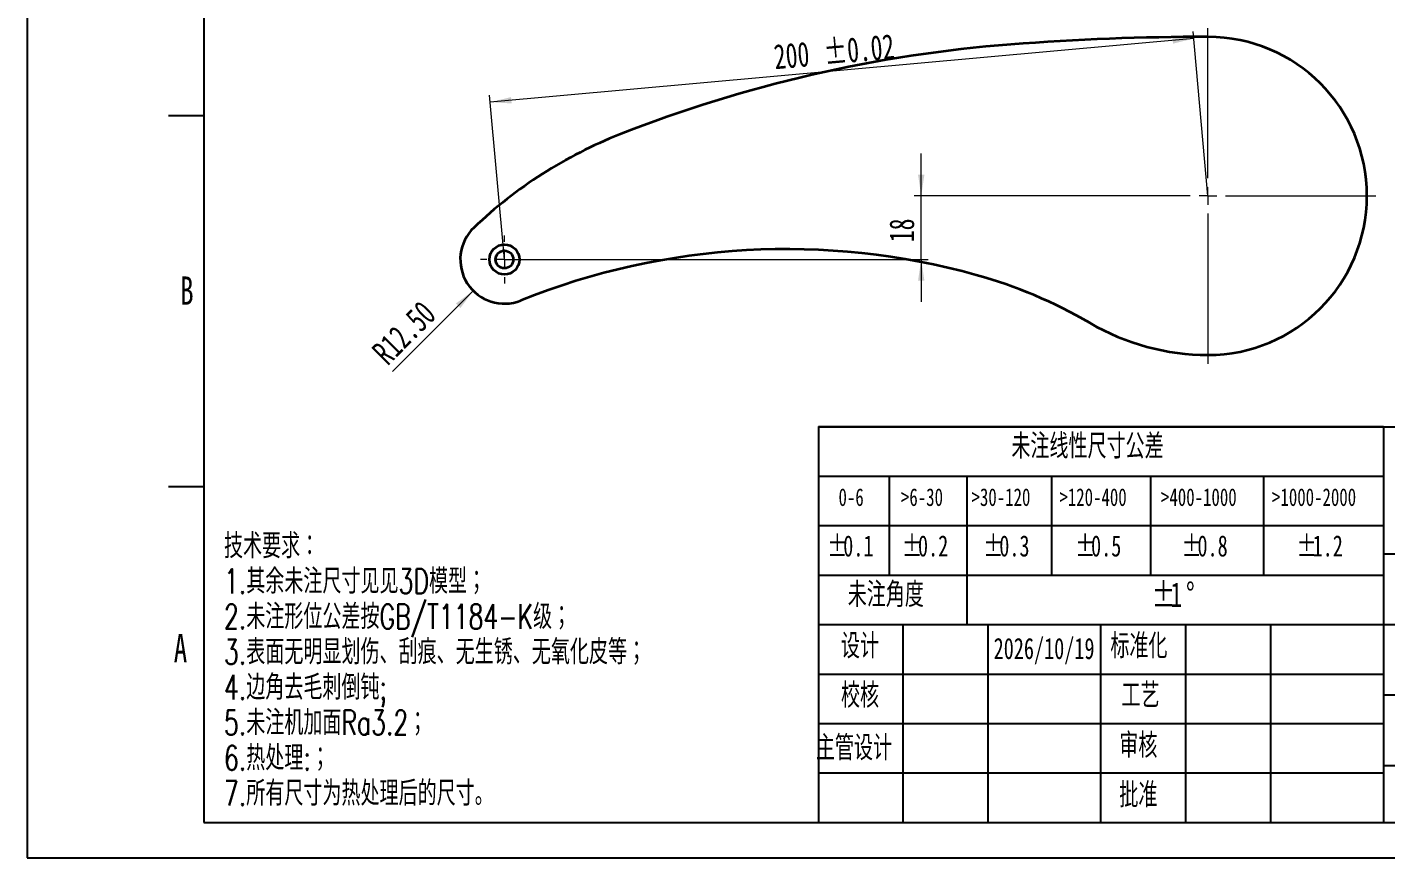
# Model space of a CAD drawing. Header units: millimetres. Extents: x 0 to 297, y 0 to 210.
# Drawn here: x 0 to 192.3, y 0 to 117.5 of the extents above; entities that cross this region are included whole.
import ezdxf

# ---------------------------------------------------------------- set-up
doc = ezdxf.new("R2010")
doc.units = ezdxf.units.MM
doc.linetypes.add('SLD-中心线', pattern=[34.29, 30.48, -1.27, 1.27, -1.27])
doc.linetypes.add('SLD-实线', pattern=[0])
for name, color, linetype in [('中心线层', 1, 'SLD-中心线'), ('尺寸线层', 83, 'SLD-实线'), ('文本', 7, 'SLD-实线')]:
    doc.layers.add(name, color=color, linetype=linetype)
doc.layers.add('粗实线层', color=7, linetype='SLD-实线', lineweight=35)
doc.styles.add('SLDTEXTSTYLE0', font='TXT', dxfattribs={"width": 0.7, "bigfont": 'bigfont'})
doc.styles.add('SLDTEXTSTYLE1', font='TXT', dxfattribs={"width": 0.7})
doc.dimstyles.new('SLDDIMSTYLE0', dxfattribs={"dimtxt": 3.5, "dimasz": 3, "dimexe": 0, "dimexo": 0.0625, "dimgap": 0.875, "dimtad": 2, "dimlfac": 2, "dimrnd": 1e-09, "dimzin": 12, "dimdsep": 46, "dimtxsty": 'SLDTEXTSTYLE1', "dimsah": 1, "dimcen": 0.09, "dimadec": 0, "dimazin": 3, "dimtfac": 1, "dimtmove": 0, "dimatfit": 0, "dimfxl": 0, "dimfrac": 2, "dimtolj": 1, "dimtzin": 12, "dimarcsym": 0})
doc.dimstyles.new('SLDDIMSTYLE1', dxfattribs={"dimtxt": 3.5, "dimasz": 3, "dimexe": 0, "dimexo": 0.0625, "dimgap": 0.875, "dimtad": 2, "dimlfac": 2, "dimrnd": 1e-09, "dimzin": 12, "dimdsep": 46, "dimtxsty": 'SLDTEXTSTYLE1', "dimsah": 1, "dimcen": 0.09, "dimadec": 0, "dimazin": 3, "dimtol": 1, "dimtp": 0.02, "dimtm": 0.02, "dimtfac": 1, "dimtofl": 0, "dimtmove": 0, "dimatfit": 3, "dimfxl": 0, "dimfrac": 2, "dimtolj": 1, "dimarcsym": 0})
doc.dimstyles.new('SLDDIMSTYLE2', dxfattribs={"dimtxt": 3.5, "dimasz": 3, "dimexe": 0, "dimexo": 0.0625, "dimgap": 0.875, "dimtad": 2, "dimlfac": 2, "dimrnd": 1e-09, "dimzin": 4, "dimdsep": 46, "dimtxsty": 'SLDTEXTSTYLE1', "dimsah": 1, "dimcen": 0, "dimadec": 0, "dimazin": 1, "dimtfac": 1, "dimtofl": 0, "dimtmove": 0, "dimatfit": 3, "dimfxl": 0, "dimfrac": 2, "dimtolj": 1, "dimtzin": 12, "dimarcsym": 0})

# ---------------------------------------------------------------- blocks, each defined once
blk = doc.blocks.new('SW_TABLEANNOTATION_1')
at = {"color": 0}
for p, q in [((0, 0), (0, -7)), ((0, 0), (5, 0)), ((5, 0), (10, 0)), ((10, 0), (21, 0)), ((21, 0), (33, 0)), ((33, 0), (47, 0)), ((47, 0), (63, 0)), ((63, 0), (80, 0)), ((80, 0), (80, -7)), ((0, -7), (0, -14)), ((0, -7), (5, -7)), ((5, -7), (10, -7)), ((10, -7), (10, -14)), ((10, -7), (21, -7)), ((21, -7), (21, -14)), ((21, -7), (33, -7)), ((33, -7), (33, -14)), ((33, -7), (47, -7)), ((47, -7), (47, -14)), ((47, -7), (63, -7)), ((63, -7), (63, -14)), ((63, -7), (80, -7)), ((80, -7), (80, -14)), ((0, -14), (0, -21)), ((0, -14), (5, -14)), ((5, -14), (10, -14)), ((10, -14), (10, -21)), ((10, -14), (21, -14)), ((21, -14), (21, -21)), ((21, -14), (33, -14)), ((33, -14), (33, -21)), ((33, -14), (47, -14)), ((47, -14), (47, -21)), ((47, -14), (63, -14)), ((63, -14), (63, -21)), ((63, -14), (80, -14)), ((80, -14), (80, -21)), ((0, -21), (0, -28)), ((0, -21), (5, -21)), ((5, -21), (10, -21)), ((10, -21), (21, -21)), ((21, -21), (21, -28)), ((21, -21), (21, -28)), ((21, -21), (33, -21)), ((33, -21), (47, -21)), ((47, -21), (63, -21)), ((63, -21), (80, -21)), ((80, -21), (80, -28)), ((0, -28), (5, -28)), ((5, -28), (10, -28)), ((10, -28), (21, -28)), ((21, -28), (33, -28)), ((33, -28), (47, -28)), ((47, -28), (63, -28)), ((63, -28), (80, -28))]:
    blk.add_line(p, q, dxfattribs=at)
at = {"color": 0, "attachment_point": 1}
for s, insert, char_height, style in [('未注线性尺寸公差', (27.32, -1.01), 3.5, 'SLDTEXTSTYLE0'), ('0-6', (2.85, -8.72), 2.5, 'SLDTEXTSTYLE1'), ('>6-30', (11.69, -8.72), 2.5, 'SLDTEXTSTYLE1'), ('>30-120', (21.68, -8.72), 2.5, 'SLDTEXTSTYLE1'), ('>120-400', (34.12, -8.72), 2.5, 'SLDTEXTSTYLE1'), ('>400-1000', (48.5, -8.72), 2.5, 'SLDTEXTSTYLE1'), ('>1000-2000', (64.22, -8.72), 2.5, 'SLDTEXTSTYLE1'), ('%%p', (1.25, -15.37), 3, 'SLDTEXTSTYLE1'), ('%%p', (11.84, -15.37), 3, 'SLDTEXTSTYLE1'), ('%%p', (23.34, -15.37), 3, 'SLDTEXTSTYLE1'), ('%%p', (36.34, -15.37), 3, 'SLDTEXTSTYLE1'), ('%%p', (51.4, -15.37), 3, 'SLDTEXTSTYLE1'), ('%%p', (67.69, -15.37), 3, 'SLDTEXTSTYLE1'), ('0.1', (3.52, -15.37), 3, 'SLDTEXTSTYLE1'), ('0.2', (14.1, -15.37), 3, 'SLDTEXTSTYLE1'), ('0.3', (25.61, -15.37), 3, 'SLDTEXTSTYLE1'), ('0.5', (38.6, -15.37), 3, 'SLDTEXTSTYLE1'), ('0.8', (53.66, -15.37), 3, 'SLDTEXTSTYLE1'), ('1.2', (69.96, -15.37), 3, 'SLDTEXTSTYLE1'), ('未注角度', (4.16, -22.01), 3.5, 'SLDTEXTSTYLE0'), ('%%p', (47.19, -22.01), 3.5, 'SLDTEXTSTYLE1'), ('1', (49.84, -22.01), 3.5, 'SLDTEXTSTYLE1'), ('%%d', (52.04, -22.01), 3.5, 'SLDTEXTSTYLE1')]:
    blk.add_mtext(s, dxfattribs=dict(at, insert=insert, char_height=char_height, style=style))
blk = doc.blocks.new('_D_2')
at = {"layer": '尺寸线层', "linetype": 'SLD-实线', "lineweight": 18}
for p, q in [((165.14, 115.92), (65.55, 106.92)), ((167.15, 93.66), (165.05, 116.91)), ((67.56, 84.66), (65.46, 107.91))]:
    blk.add_line(p, q, dxfattribs=at)
for points in [[(165.14, 115.92), (162.11, 116.1), (162.2, 115.2)], [(65.55, 106.92), (68.58, 106.74), (68.5, 107.64)]]:
    blk.add_solid(points, dxfattribs=at)
at = {"layer": '尺寸线层', "linetype": 'SLD-实线', "lineweight": 18, "char_height": 3.5, "attachment_point": 1, "rotation": 5.1636, "style": 'SLDTEXTSTYLE1'}
for s, insert in [('200', (105.56, 115.06)), ('±0.02', (112.6, 115.7))]:
    blk.add_mtext(s, dxfattribs=dict(at, insert=insert))
blk = doc.blocks.new('_D_3')
at = {"layer": '尺寸线层', "linetype": 'SLD-实线', "lineweight": 18}
for p, q in [((126.56, 93.66), (126.56, 99.66)), ((143.4, 93.66), (125.56, 93.66)), ((126.56, 84.66), (126.56, 93.66)), ((67.56, 84.66), (127.56, 84.66)), ((126.56, 84.66), (126.56, 78.66))]:
    blk.add_line(p, q, dxfattribs=at)
for points in [[(126.56, 93.66), (127.01, 96.66), (126.11, 96.66)], [(126.56, 84.66), (126.11, 81.66), (127.01, 81.66)]]:
    blk.add_solid(points, dxfattribs=at)
at = {"layer": '尺寸线层', "linetype": 'SLD-实线', "lineweight": 18, "insert": (122.05, 87.12), "char_height": 3.5, "attachment_point": 1, "rotation": 90, "style": 'SLDTEXTSTYLE1'}
blk.add_mtext('18', dxfattribs=at)
blk = doc.blocks.new('_D_4')
at = {"layer": '尺寸线层', "linetype": 'SLD-实线', "lineweight": 18}
blk.add_line((63.14, 80.24), (51.72, 68.82), dxfattribs=at)
blk.add_solid([(63.14, 80.24), (60.7, 78.44), (61.34, 77.8)], dxfattribs=at)
at = {"layer": '尺寸线层', "linetype": 'SLD-实线', "lineweight": 18, "insert": (48.54, 72), "char_height": 3.5, "attachment_point": 1, "rotation": 45, "style": 'SLDTEXTSTYLE1'}
blk.add_mtext('R12.50', dxfattribs=at)
blk = doc.blocks.new('SW_CENTERMARKSYMBOL_0')
at = {"layer": '中心线层', "color": 0, "linetype": 'SLD-中心线', "lineweight": 18}
for p, q in [((0, 2.5), (0, 23.75)), ((-2.5, 0), (-23.75, 0)), ((0, 0), (-1.25, 0)), ((0, 0), (0, 1.25)), ((0, 0), (0, -1.25)), ((0, 0), (1.25, 0)), ((2.5, 0), (23.75, 0)), ((0, -2.5), (0, -23.75))]:
    blk.add_line(p, q, dxfattribs=at)
blk = doc.blocks.new('SW_CENTERMARKSYMBOL_1')
at = {"layer": '中心线层', "color": 0, "linetype": 'SLD-中心线', "lineweight": 18}
for p, q in [((0, 2.5), (0, 3.375)), ((-2.5, 0), (-3.375, 0)), ((0, 0), (-1.25, 0)), ((0, 0), (0, 1.25)), ((0, 0), (0, -1.25)), ((0, 0), (1.25, 0)), ((2.5, 0), (3.375, 0)), ((0, -2.5), (0, -3.375))]:
    blk.add_line(p, q, dxfattribs=at)

msp = doc.modelspace()

# ---------------------------------------------------------------- linework, layer by layer
for p, q in [((0, 210), (0, 0)), ((25, 205), (25, 5)), ((25, 105), (20, 105)), ((112, 61), (292, 61)), ((112, 61), (112, 5)), ((192, 61), (192, 5)), ((25, 52.5), (20, 52.5)), ((192, 43), (242, 43)), ((112, 33), (192, 33)), ((124, 5), (124, 33)), ((136, 33), (136, 5)), ((152, 5), (152, 33)), ((164, 5), (164, 33)), ((176, 33), (176, 5)), ((192, 33), (242, 33)), ((112, 26), (192, 26)), ((242, 23), (192, 23)), ((112, 19), (192, 19)), ((192, 12), (112, 12)), ((242, 13), (192, 13)), ((25, 5), (292, 5)), ((0, 0), (297, 0))]:
    msp.add_line(p, q)
at = {"layer": '粗实线层', "linetype": 'SLD-实线', "lineweight": 35}
for radius in [2.125, 1.25]:
    msp.add_circle((67.56051644, 84.65919669), radius, dxfattribs=at)
for centre, radius, start, end in [((167.15469298, -247.31233319), 363.47152988, 90, 94.4012171637), ((167.15469298, 93.65919669), 22.5, 270, 90), ((153.91417536, -75.28422532), 190.93463178, 94.4012171637, 111.521074798), ((107.35704352, 42.78056837), 64.02181906, 111.521074798, 133.5397054827), ((67.56051644, 84.65919669), 6.25, 133.5397054827, 291.8632670747), ((107.45421508, -14.76363297), 100.87799003, 74.5417923516, 111.8632670747), ((116.28665006, 17.17554706), 67.74004911, 59.7346037813, 74.5417923516), ((167.15469298, 104.34658579), 33.1873891, 239.7346037813, 270)]:
    msp.add_arc(centre, radius, start, end, dxfattribs=at)

# ---------------------------------------------------------------- block references
msp.add_blockref('SW_TABLEANNOTATION_1', (112.00079173, 61.00703743))
at = {"layer": '中心线层', "linetype": 'SLD-中心线', "lineweight": 18}
for name, p in [('SW_CENTERMARKSYMBOL_0', (167.15469298, 93.65919669)), ('SW_CENTERMARKSYMBOL_1', (67.56051644, 84.65919669))]:
    msp.add_blockref(name, p, dxfattribs=at)

# ---------------------------------------------------------------- texts
at = {"layer": '文本', "linetype": 'SLD-实线', "lineweight": 18, "attachment_point": 1}
for s, insert, char_height, style in [('B', (21.66121228, 82.25454043), 4, 'SLDTEXTSTYLE1'), ('技术要求：', (27.86437121, 45.88408286), 3.5, 'SLDTEXTSTYLE0'), ('1.其余未注尺寸见见3D模型；', (27.86437121, 40.88408298), 3.5, 'SLDTEXTSTYLE0'), ('2.未注形位公差按GB/T1184-K级；', (27.86437121, 35.88408309), 3.5, 'SLDTEXTSTYLE0'), ('A', (20.74909952, 31.6775527), 4, 'SLDTEXTSTYLE1'), ('3.表面无明显划伤、刮痕、无生锈、无氧化皮等；', (27.86437121, 30.8840832), 3.5, 'SLDTEXTSTYLE0'), ('设计', (115.19496978, 31.720886), 3.5, 'SLDTEXTSTYLE0'), ('2026/10/19', (136.80925514, 31.11940749), 3, 'SLDTEXTSTYLE1'), ('标准化', (153.33567573, 31.720886), 3.5, 'SLDTEXTSTYLE0'), ('4.边角去毛刺倒钝;', (27.86437121, 25.88408331), 3.5, 'SLDTEXTSTYLE0'), ('校核', (115.19496978, 24.73857961), 3.5, 'SLDTEXTSTYLE0'), ('工艺', (154.91067562, 24.73857961), 3.5, 'SLDTEXTSTYLE0'), ('5.未注机加面Ra3.2；', (27.86437121, 20.88408342), 3.5, 'SLDTEXTSTYLE0'), ('主管设计', (111.64965721, 17.31051391), 3.5, 'SLDTEXTSTYLE0'), ('审核', (154.60025071, 17.65311814), 3.5, 'SLDTEXTSTYLE0'), ('6.热处理:；', (27.86437121, 15.88408353), 3.5, 'SLDTEXTSTYLE0'), ('7.所有尺寸为热处理后的尺寸。', (27.86437121, 10.88408365), 3.5, 'SLDTEXTSTYLE0'), ('批准', (154.60025071, 10.64989957), 3.5, 'SLDTEXTSTYLE0')]:
    msp.add_mtext(s, dxfattribs=dict(at, insert=insert, char_height=char_height, style=style))

# ---------------------------------------------------------------- dimensions: what is measured, and where the dimension line sits
at = {"layer": '尺寸线层', "linetype": 'SLD-实线', "lineweight": 18}
for base, p1, p2, angle, dimstyle, picture, middle in [((65.54898102, 106.91888719), (167.15469298, 93.65919669), (67.56051644, 84.65919669), 5.1636070908, 'SLDDIMSTYLE1', '_D_2', (115.34606929, 111.41888719)), ((126.55911177, 93.65919669), (67.56051644, 84.65919669), (143.40469298, 93.65919669), 90, 'SLDDIMSTYLE0', '_D_3', (126.55911177, 89.15919669))]:
    dim = msp.add_linear_dim(base=base, p1=p1, p2=p2, angle=angle, dimstyle=dimstyle, dxfattribs=at)
    dim.commit()
    dim.dimension.update_dxf_attribs({"geometry": picture, "text_midpoint": middle, "dimtype": 160})
dim = msp.add_radius_dim(center=(67.56051644, 84.65919669), mpoint=(63.14109906, 80.23977931), dimstyle='SLDDIMSTYLE2', dxfattribs=at)
dim.commit()
dim.dimension.update_dxf_attribs({"geometry": '_D_4', "text_midpoint": (55.80690077, 72.90558101), "dimtype": 164})

doc.saveas('drawing.dxf')
